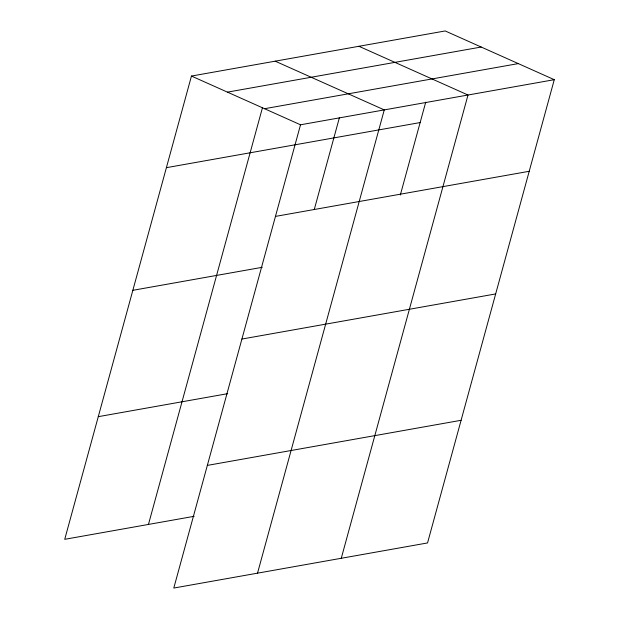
<?xml version="1.0" encoding="UTF-8"?>
<svg xmlns="http://www.w3.org/2000/svg" width="619" height="619" viewBox="0 0 619 619"><rect width="100%" height="100%" fill="white"/><g stroke="black" fill="none" stroke-linecap="round" stroke-linejoin="round"><path stroke-width="0.93" d="M554.276 79.681L300.524 124.79L173.792 588.05L427.543 542.94L554.276 79.681L445.208 30.95L191.457 76.06L64.724 539.319L194.134 516.316M148.459 524.432L262.533 107.443M314.297 209.439L339.436 117.54M257.527 573.163L384.267 109.903L275.192 61.173M400.315 195.031L425.717 102.205M341.27 558.276L468.003 95.017L358.935 46.286M227.452 92.138L481.203 47.029M264.537 108.712L518.281 63.602M166.395 167.672L420.146 122.562M275.463 216.402L529.214 171.293M132.845 290.311L262.255 267.307M241.913 339.042L495.664 293.932M98.274 416.672L227.684 393.669M207.342 465.403L461.093 420.293M191.457 76.06L300.524 124.79"/></g></svg>
